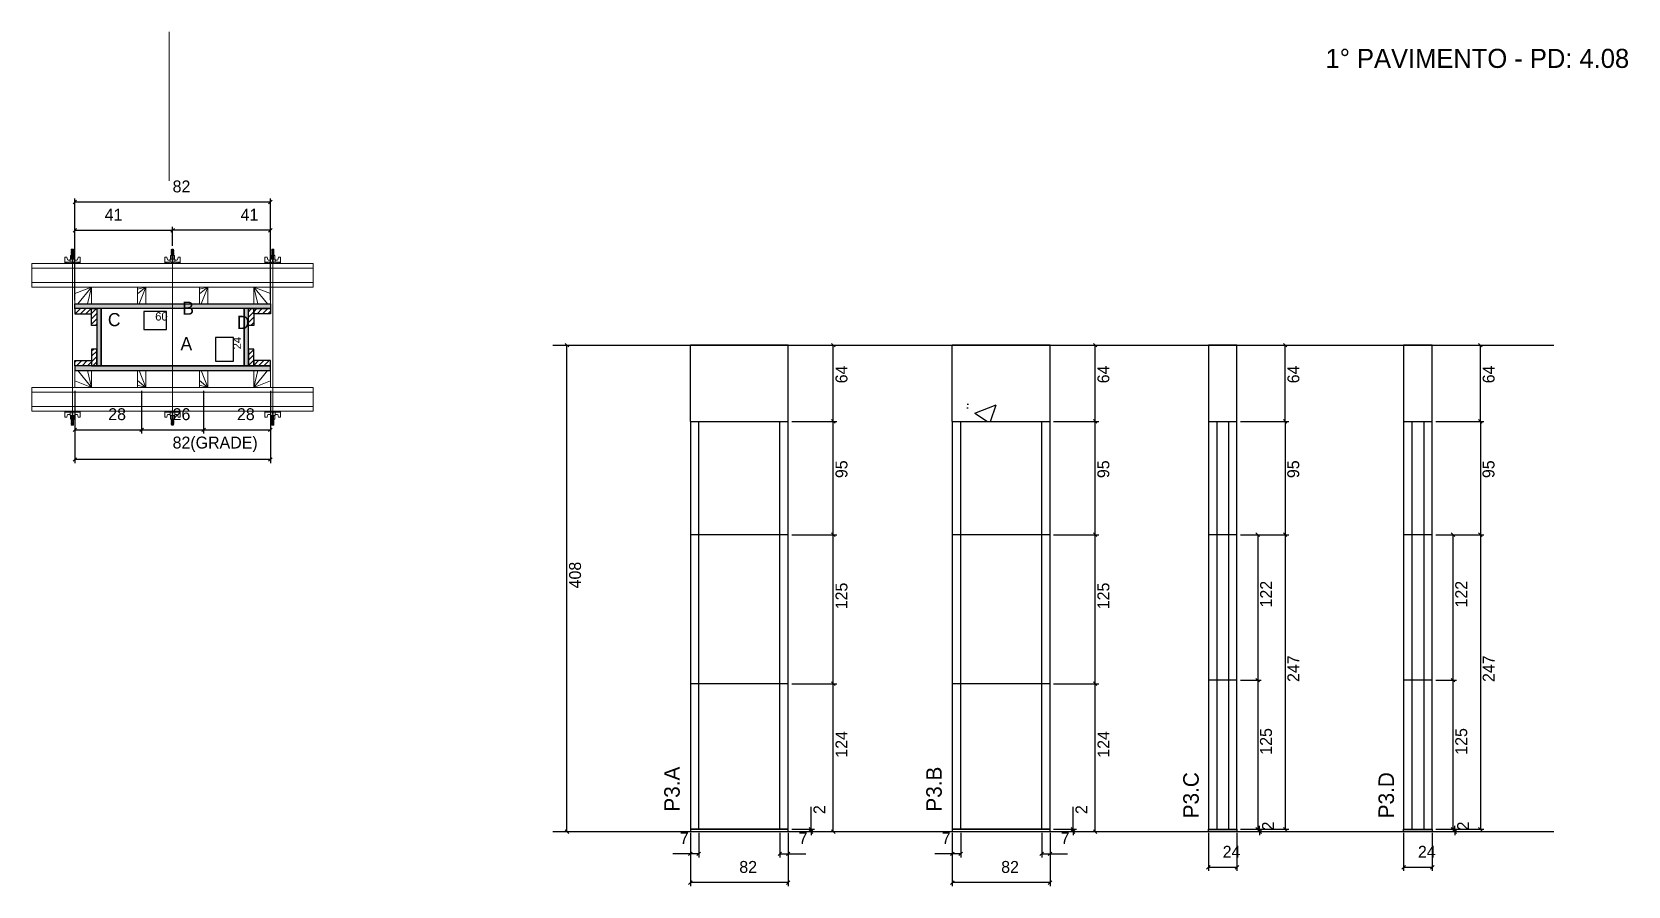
# Model space of a CAD drawing. Header units: metres. Extents: x 7891 to 9230, y 14357 to 15074.
import ezdxf

# ---------------------------------------------------------------- set-up
doc = ezdxf.new("R2010")
doc.units = ezdxf.units.M
for name, color, linetype in [('CHAPA', 7, 'Continuous'), ('COTA', 7, 'Continuous'), ('Hachura', 7, 'Continuous'), ('Madeira', 7, 'Continuous'), ('NOMENCLATURA', 7, 'Continuous'), ('Nível', 7, 'Continuous'), ('Painéis', 7, 'Continuous'), ('Perfil Metálico', 7, 'Continuous'), ('SARR_2.2x7', 7, 'Continuous'), ('SARRAFO', 7, 'Continuous'), ('Texto Seção', 7, 'Continuous'), ('TEXTO_GERAL', 7, 'Continuous')]:
    doc.layers.add(name, color=color, linetype=linetype)

msp = doc.modelspace()

# ---------------------------------------------------------------- hatches: boundary and pattern name
at = {"layer": 'COTA'}
h = msp.add_hatch(dxfattribs=at)
h.set_pattern_fill('AR-CONC')
h.paths.add_polyline_path([(8443.1, 14811), (8443.1, 14747), (8525.1, 14747), (8525.1, 14811), (8443.1, 14811)])
h = msp.add_hatch(dxfattribs=at)
h.set_pattern_fill('AR-CONC')
h.paths.add_polyline_path([(8662.8, 14811), (8662.8, 14747), (8744.8, 14747), (8744.8, 14811), (8662.8, 14811)])
h = msp.add_hatch(dxfattribs=at)
h.set_pattern_fill('AR-CONC')
h.paths.add_polyline_path([(8877.6, 14747), (8901.6, 14747), (8901.6, 14811), (8877.6, 14811), (8877.6, 14747)])
h = msp.add_hatch(dxfattribs=at)
h.set_pattern_fill('AR-CONC')
h.paths.add_polyline_path([(9041.4, 14747), (9065.4, 14747), (9065.4, 14811), (9041.4, 14811), (9041.4, 14747)])
at = {"layer": 'Hachura'}
h = msp.add_hatch(color=7, dxfattribs=at)
h.dxf.hatch_style = 1
h.paths.add_polyline_path([(7926.7, 14841.6), (7926.7, 14845.6), (8090.7, 14845.6), (8090.7, 14841.6), (7926.7, 14841.6)])
h = msp.add_hatch(color=7, dxfattribs=at)
h.dxf.hatch_style = 1
h.paths.add_polyline_path([(7926.7, 14841.6), (7926.7, 14845.6), (8090.7, 14845.6), (8090.7, 14841.6), (7926.7, 14841.6)])
h = msp.add_hatch(dxfattribs=at)
h.set_pattern_fill('ANSI31')
h.paths.add_polyline_path([(7940.7, 14841.6), (7940.7, 14837.2), (7926.7, 14837.2), (7926.7, 14841.6), (7940.7, 14841.6)])
h = msp.add_hatch(dxfattribs=at)
h.set_pattern_fill('ANSI31')
h.paths.add_polyline_path([(7945.1, 14841.6), (7940.7, 14841.6), (7940.7, 14827.6), (7945.1, 14827.6), (7945.1, 14841.6)])
h = msp.add_hatch(color=7, dxfattribs=at)
h.dxf.hatch_style = 1
h.paths.add_polyline_path([(7948.7, 14841.6), (7945.1, 14841.6), (7945.1, 14793.6), (7948.7, 14793.6), (7948.7, 14841.6)])
h = msp.add_hatch(color=7, dxfattribs=at)
h.dxf.hatch_style = 1
h.paths.add_polyline_path([(7948.7, 14841.6), (7945.1, 14841.6), (7945.1, 14793.6), (7948.7, 14793.6), (7948.7, 14841.6)])
h = msp.add_hatch(color=7, dxfattribs=at)
h.dxf.hatch_style = 1
h.paths.add_polyline_path([(8072.3, 14841.6), (8068.7, 14841.6), (8068.7, 14793.6), (8072.3, 14793.6), (8072.3, 14841.6)])
h = msp.add_hatch(color=7, dxfattribs=at)
h.dxf.hatch_style = 1
h.paths.add_polyline_path([(8072.3, 14841.6), (8068.7, 14841.6), (8068.7, 14793.6), (8072.3, 14793.6), (8072.3, 14841.6)])
h = msp.add_hatch(dxfattribs=at)
h.set_pattern_fill('ANSI31')
h.paths.add_polyline_path([(8076.7, 14841.6), (8072.3, 14841.6), (8072.3, 14827.6), (8076.7, 14827.6), (8076.7, 14841.6)])
h = msp.add_hatch(dxfattribs=at)
h.set_pattern_fill('ANSI31')
h.paths.add_polyline_path([(8076.7, 14841.6), (8076.7, 14837.2), (8090.7, 14837.2), (8090.7, 14841.6), (8076.7, 14841.6)])
h = msp.add_hatch(dxfattribs=at)
h.set_pattern_fill('ANSI31')
h.paths.add_polyline_path([(7940.7, 14793.6), (7940.7, 14798), (7926.7, 14798), (7926.7, 14793.6), (7940.7, 14793.6)])
h = msp.add_hatch(dxfattribs=at)
h.set_pattern_fill('ANSI31')
h.paths.add_polyline_path([(7945.1, 14793.6), (7940.7, 14793.6), (7940.7, 14807.6), (7945.1, 14807.6), (7945.1, 14793.6)])
h = msp.add_hatch(dxfattribs=at)
h.set_pattern_fill('ANSI31')
h.paths.add_polyline_path([(8076.7, 14793.6), (8072.3, 14793.6), (8072.3, 14807.6), (8076.7, 14807.6), (8076.7, 14793.6)])
h = msp.add_hatch(dxfattribs=at)
h.set_pattern_fill('ANSI31')
h.paths.add_polyline_path([(8076.7, 14793.6), (8076.7, 14798), (8090.7, 14798), (8090.7, 14793.6), (8076.7, 14793.6)])
h = msp.add_hatch(color=7, dxfattribs=at)
h.dxf.hatch_style = 1
h.paths.add_polyline_path([(7926.7, 14793.6), (7926.7, 14789.6), (8090.7, 14789.6), (8090.7, 14793.6), (7926.7, 14793.6)])
h = msp.add_hatch(color=7, dxfattribs=at)
h.dxf.hatch_style = 1
h.paths.add_polyline_path([(7926.7, 14793.6), (7926.7, 14789.6), (8090.7, 14789.6), (8090.7, 14793.6), (7926.7, 14793.6)])

# ---------------------------------------------------------------- linework, layer by layer
at = {"layer": 'CHAPA', "color": 1, "lineweight": 25}
for points in [[(7926.7, 14841.6), (7926.7, 14845.6), (8090.7, 14845.6), (8090.7, 14841.6)], [(7926.7, 14841.6), (7926.7, 14845.6), (8090.7, 14845.6), (8090.7, 14841.6)], [(7948.7, 14841.6), (7945.1, 14841.6), (7945.1, 14793.6), (7948.7, 14793.6)], [(7948.7, 14841.6), (7945.1, 14841.6), (7945.1, 14793.6), (7948.7, 14793.6)], [(8072.3, 14841.6), (8068.7, 14841.6), (8068.7, 14793.6), (8072.3, 14793.6)], [(8072.3, 14841.6), (8068.7, 14841.6), (8068.7, 14793.6), (8072.3, 14793.6)], [(7926.7, 14793.6), (7926.7, 14789.6), (8090.7, 14789.6), (8090.7, 14793.6)], [(7926.7, 14793.6), (7926.7, 14789.6), (8090.7, 14789.6), (8090.7, 14793.6)]]:
    msp.add_lwpolyline(points, close=True, dxfattribs=at)
at = {"layer": 'COTA', "color": 0, "lineweight": 25}
for p, q in [((7928.2, 14932.5), (7925.2, 14929.5)), ((8089.2, 14929.5), (8092.2, 14932.5)), ((7928.2, 14908.8), (7925.2, 14905.8)), ((8010.2, 14908.8), (8007.2, 14905.8)), ((8007.2, 14905.8), (8010.2, 14908.8)), ((8089.2, 14905.8), (8092.2, 14908.8)), ((8341, 14809.5), (8338, 14812.5)), ((8564.4, 14809.5), (8561.4, 14812.5)), ((8784.1, 14809.5), (8781.1, 14812.5)), ((8943.5, 14809.5), (8940.5, 14812.5)), ((9107.3, 14809.5), (9104.3, 14812.5)), ((8564.4, 14745.5), (8561.4, 14748.5)), ((8561.4, 14748.5), (8564.4, 14745.5)), ((8784.1, 14745.5), (8781.1, 14748.5)), ((8781.1, 14748.5), (8784.1, 14745.5)), ((8940.5, 14748.5), (8943.5, 14745.5)), ((8943.5, 14745.5), (8940.5, 14748.5)), ((9104.3, 14748.5), (9107.3, 14745.5)), ((9107.3, 14745.5), (9104.3, 14748.5)), ((7928.2, 14741.5), (7925.2, 14738.5)), ((7981.2, 14738.5), (7984.2, 14741.5)), ((7984.2, 14741.5), (7981.2, 14738.5)), ((8033.2, 14738.5), (8036.2, 14741.5)), ((8036.2, 14741.5), (8033.2, 14738.5)), ((8089.2, 14738.5), (8092.2, 14741.5)), ((7928.2, 14716.6), (7925.2, 14713.6)), ((8089.2, 14713.6), (8092.2, 14716.6)), ((8564.4, 14650.5), (8561.4, 14653.5)), ((8561.4, 14653.5), (8564.4, 14650.5)), ((8784.1, 14650.5), (8781.1, 14653.5)), ((8781.1, 14653.5), (8784.1, 14650.5)), ((8920.5, 14650.5), (8917.5, 14653.5)), ((8940.5, 14653.5), (8943.5, 14650.5)), ((8943.5, 14650.5), (8940.5, 14653.5)), ((9084.3, 14650.5), (9081.3, 14653.5)), ((9104.3, 14653.5), (9107.3, 14650.5)), ((9107.3, 14650.5), (9104.3, 14653.5)), ((8561.4, 14528.5), (8564.4, 14525.5)), ((8564.4, 14525.5), (8561.4, 14528.5)), ((8781.1, 14528.5), (8784.1, 14525.5)), ((8784.1, 14525.5), (8781.1, 14528.5)), ((8917.5, 14531.5), (8920.5, 14528.5)), ((8920.5, 14528.5), (8917.5, 14531.5)), ((9081.3, 14531.5), (9084.3, 14528.5)), ((9084.3, 14528.5), (9081.3, 14531.5)), ((8338, 14404.5), (8341, 14401.5)), ((8542.8, 14406.5), (8545.8, 14403.5)), ((8545.8, 14401.5), (8542.8, 14404.5)), ((8561.4, 14404.5), (8564.4, 14401.5)), ((8762.6, 14406.5), (8765.6, 14403.5)), ((8765.6, 14401.5), (8762.6, 14404.5)), ((8781.1, 14404.5), (8784.1, 14401.5)), ((8917.5, 14406.5), (8920.5, 14403.5)), ((8919.1, 14406.5), (8922.1, 14403.5)), ((8922.1, 14401.5), (8919.1, 14404.5)), ((8940.5, 14406.5), (8943.5, 14403.5)), ((9081.3, 14406.5), (9084.3, 14403.5)), ((9082.8, 14406.5), (9085.8, 14403.5)), ((9085.8, 14401.5), (9082.8, 14404.5)), ((9104.3, 14406.5), (9107.3, 14403.5)), ((8444.6, 14385.9), (8441.6, 14382.9)), ((8448.6, 14382.9), (8451.6, 14385.9)), ((8519.6, 14385.9), (8516.6, 14382.9)), ((8523.6, 14382.9), (8526.6, 14385.9)), ((8664.3, 14385.9), (8661.3, 14382.9)), ((8668.3, 14382.9), (8671.3, 14385.9)), ((8739.3, 14385.9), (8736.3, 14382.9)), ((8743.3, 14382.9), (8746.3, 14385.9)), ((8879.1, 14374.6), (8876.1, 14371.6)), ((8900.1, 14371.6), (8903.1, 14374.6)), ((9042.9, 14374.6), (9039.9, 14371.6)), ((9063.9, 14371.6), (9066.9, 14374.6)), ((8444.6, 14361.8), (8441.6, 14358.8)), ((8523.6, 14358.8), (8526.6, 14361.8)), ((8664.3, 14361.8), (8661.3, 14358.8)), ((8743.3, 14358.8), (8746.3, 14361.8))]:
    msp.add_line(p, q, dxfattribs=at)
at = {"layer": 'COTA', "color": 241, "lineweight": 25}
for p, q in [((7926.7, 14848.6), (7926.7, 14934)), ((8090.7, 14931), (7926.7, 14931)), ((8090.7, 14848.6), (8090.7, 14934)), ((7926.7, 14882.6), (7926.7, 14910.3)), ((7926.7, 14907.3), (8008.7, 14907.3)), ((8008.7, 14894.4), (8008.7, 14910.3)), ((8008.7, 14894.4), (8008.7, 14910.3)), ((8090.7, 14907.3), (8008.7, 14907.3)), ((8090.7, 14882.6), (8090.7, 14910.3)), ((8525.1, 14811), (8443.1, 14811)), ((8443.1, 14747), (8443.1, 14811)), ((8525.1, 14747), (8525.1, 14811)), ((8744.8, 14811), (8662.8, 14811)), ((8662.8, 14747), (8662.8, 14811)), ((8744.8, 14747), (8744.8, 14811)), ((7926.7, 14772.6), (7926.7, 14712.1)), ((7926.7, 14772.6), (7926.7, 14737)), ((7982.7, 14772.6), (7982.7, 14737)), ((7982.7, 14772.6), (7982.7, 14737)), ((8034.7, 14772.6), (8034.7, 14737)), ((8034.7, 14772.6), (8034.7, 14737)), ((8090.7, 14772.6), (8090.7, 14712.1)), ((8090.7, 14772.6), (8090.7, 14737)), ((7926.7, 14740), (7982.7, 14740)), ((7982.7, 14740), (8034.7, 14740)), ((8034.7, 14740), (8090.7, 14740)), ((8090.7, 14715.1), (7926.7, 14715.1))]:
    msp.add_line(p, q, dxfattribs=at)
at = {"layer": 'COTA', "color": 180, "lineweight": 25}
for p, q in [((8003.6, 14839.1), (7984.6, 14839.1)), ((7984.6, 14839.1), (7984.6, 14824.1)), ((8003.6, 14824.1), (8003.6, 14839.1)), ((7984.6, 14824.1), (8003.6, 14824.1)), ((8059.7, 14817.3), (8044.7, 14817.3)), ((8044.7, 14817.3), (8044.7, 14797.6)), ((8059.7, 14797.6), (8059.7, 14817.3)), ((8044.7, 14797.6), (8059.7, 14797.6))]:
    msp.add_line(p, q, dxfattribs=at)
at = {"layer": 'COTA', "color": 4, "lineweight": 25}
for p, q in [((8330.6, 14811), (8342.5, 14811)), ((8339.5, 14403), (8339.5, 14811)), ((8528.1, 14811), (8565.9, 14811)), ((8562.9, 14747), (8562.9, 14811)), ((8747.8, 14811), (8785.6, 14811)), ((8782.6, 14747), (8782.6, 14811)), ((8904.6, 14811), (8945, 14811)), ((8942, 14747), (8942, 14811)), ((9068.4, 14811), (9108.8, 14811)), ((9105.8, 14747), (9105.8, 14811)), ((8528.1, 14747), (8565.9, 14747)), ((8528.1, 14747), (8565.9, 14747)), ((8562.9, 14652), (8562.9, 14747)), ((8747.8, 14747), (8785.6, 14747)), ((8747.8, 14747), (8785.6, 14747)), ((8782.6, 14652), (8782.6, 14747)), ((8904.6, 14747), (8945, 14747)), ((8904.6, 14747), (8945, 14747)), ((8942, 14747), (8942, 14652)), ((9068.4, 14747), (9108.8, 14747)), ((9068.4, 14747), (9108.8, 14747)), ((9105.8, 14747), (9105.8, 14652)), ((8528.1, 14652), (8565.9, 14652)), ((8528.1, 14652), (8565.9, 14652)), ((8562.9, 14527), (8562.9, 14652)), ((8747.8, 14652), (8785.6, 14652)), ((8747.8, 14652), (8785.6, 14652)), ((8782.6, 14527), (8782.6, 14652)), ((8904.6, 14652), (8945, 14652)), ((8904.6, 14652), (8945, 14652)), ((8904.6, 14652), (8922, 14652)), ((8919, 14652), (8919, 14530)), ((8942, 14652), (8942, 14405)), ((9068.4, 14652), (9108.8, 14652)), ((9068.4, 14652), (9108.8, 14652)), ((9068.4, 14652), (9085.8, 14652)), ((9082.8, 14652), (9082.8, 14530)), ((9105.8, 14652), (9105.8, 14405)), ((8904.6, 14530), (8922, 14530)), ((8904.6, 14530), (8922, 14530)), ((8919, 14530), (8919, 14405)), ((9068.4, 14530), (9085.8, 14530)), ((9068.4, 14530), (9085.8, 14530)), ((9082.8, 14530), (9082.8, 14405)), ((8528.1, 14527), (8565.9, 14527)), ((8528.1, 14527), (8565.9, 14527)), ((8562.9, 14403), (8562.9, 14527)), ((8747.8, 14527), (8785.6, 14527)), ((8747.8, 14527), (8785.6, 14527)), ((8782.6, 14403), (8782.6, 14527)), ((8544.3, 14405), (8544.3, 14423.8)), ((8764.1, 14405), (8764.1, 14423.8)), ((8920.6, 14405), (8920.6, 14408)), ((9084.3, 14405), (9084.3, 14408)), ((8330.6, 14403), (8342.5, 14403)), ((8443.1, 14402), (8443.1, 14357.3)), ((8443.1, 14400), (8443.1, 14381.4)), ((8450.1, 14402), (8450.1, 14381.4)), ((8518.1, 14402), (8518.1, 14381.4)), ((8525.1, 14402), (8525.1, 14357.3)), ((8525.1, 14400), (8525.1, 14381.4)), ((8528.1, 14405), (8547.3, 14405)), ((8528.1, 14403), (8547.3, 14403)), ((8528.1, 14403), (8565.9, 14403)), ((8544.3, 14403), (8544.3, 14405)), ((8544.3, 14403), (8544.3, 14400)), ((8662.8, 14402), (8662.8, 14357.3)), ((8662.8, 14400), (8662.8, 14381.4)), ((8669.8, 14402), (8669.8, 14381.4)), ((8737.8, 14402), (8737.8, 14381.4)), ((8744.8, 14402), (8744.8, 14357.3)), ((8744.8, 14400), (8744.8, 14381.4)), ((8747.8, 14405), (8767.1, 14405)), ((8747.8, 14403), (8767.1, 14403)), ((8747.8, 14403), (8785.6, 14403)), ((8764.1, 14403), (8764.1, 14405)), ((8764.1, 14403), (8764.1, 14400)), ((8877.6, 14402), (8877.6, 14370.1)), ((8901.6, 14402), (8901.6, 14370.1)), ((8904.6, 14405), (8923.6, 14405)), ((8904.6, 14405), (8945, 14405)), ((8904.6, 14405), (8922, 14405)), ((8904.6, 14403), (8923.6, 14403)), ((8920.6, 14403), (8920.6, 14405)), ((8920.6, 14403), (8920.6, 14400)), ((9041.4, 14402), (9041.4, 14370.1)), ((9065.4, 14402), (9065.4, 14370.1)), ((9068.4, 14405), (9087.3, 14405)), ((9068.4, 14405), (9108.8, 14405)), ((9068.4, 14405), (9085.8, 14405)), ((9068.4, 14403), (9087.3, 14403)), ((9084.3, 14403), (9084.3, 14405)), ((9084.3, 14403), (9084.3, 14400)), ((8443.1, 14384.4), (8428.3, 14384.4)), ((8450.1, 14384.4), (8443.1, 14384.4)), ((8518.1, 14384.4), (8525.1, 14384.4)), ((8525.1, 14384.4), (8539.8, 14384.4)), ((8662.8, 14384.4), (8648.1, 14384.4)), ((8669.8, 14384.4), (8662.8, 14384.4)), ((8737.8, 14384.4), (8744.8, 14384.4)), ((8744.8, 14384.4), (8759.5, 14384.4)), ((8877.6, 14373.1), (8901.6, 14373.1)), ((9041.4, 14373.1), (9065.4, 14373.1)), ((8525.1, 14360.3), (8443.1, 14360.3)), ((8744.8, 14360.3), (8662.8, 14360.3))]:
    msp.add_line(p, q, dxfattribs=at)
at = {"layer": 'COTA', "color": 241, "lineweight": 25}
for points in [[(8901.6, 14747), (8901.6, 14811), (8877.6, 14811), (8877.6, 14747)], [(9065.4, 14747), (9065.4, 14811), (9041.4, 14811), (9041.4, 14747)]]:
    msp.add_lwpolyline(points, dxfattribs=at)
at = {"layer": 'Hachura', "color": 0, "lineweight": 9}
for p, q in [((7925.7, 14889.4), (7923.5, 14890.4)), ((7923.6, 14891.1), (7924, 14891.4)), ((7923.6, 14890.8), (7923.6, 14891.1)), ((7925.6, 14891.1), (7923.6, 14891.1)), ((7923.6, 14890.8), (7925.6, 14889.8)), ((7923.6, 14890.8), (7925.6, 14889.8)), ((7923.6, 14890.7), (7925.7, 14889.6)), ((7923.6, 14889.6), (7923.6, 14890.3)), ((7925.6, 14889.3), (7923.6, 14890.3)), ((7924, 14891.4), (7925.2, 14891.4)), ((7925.6, 14890.5), (7924.3, 14891.1)), ((7925.7, 14890.5), (7924.5, 14891.1)), ((7925.1, 14891.1), (7925.7, 14890.8)), ((7925.6, 14891.1), (7925.2, 14891.4)), ((7925.3, 14891.1), (7925.6, 14891)), ((7925.6, 14890.5), (7925.6, 14889.8)), ((8009.7, 14889.4), (8007.5, 14890.4)), ((8007.6, 14891.1), (8008, 14891.4)), ((8007.6, 14890.8), (8007.6, 14891.1)), ((8009.6, 14891.1), (8007.6, 14891.1)), ((8007.6, 14890.8), (8009.6, 14889.8)), ((8007.6, 14890.8), (8009.6, 14889.8)), ((8007.6, 14890.7), (8009.7, 14889.6)), ((8007.6, 14889.6), (8007.6, 14890.3)), ((8009.6, 14889.3), (8007.6, 14890.3)), ((8008, 14891.4), (8009.2, 14891.4)), ((8009.6, 14890.5), (8008.3, 14891.1)), ((8009.7, 14890.5), (8008.5, 14891.1)), ((8009.1, 14891.1), (8009.7, 14890.8)), ((8009.6, 14891.1), (8009.2, 14891.4)), ((8009.3, 14891.1), (8009.6, 14891)), ((8009.6, 14890.5), (8009.6, 14889.8)), ((8092.3, 14891.1), (8091.6, 14890.8)), ((8093.8, 14890.7), (8091.6, 14889.6)), ((8091.7, 14890.5), (8092.8, 14891.1)), ((8091.7, 14889.4), (8093.8, 14890.4)), ((8091.8, 14891.1), (8092.1, 14891.4)), ((8092, 14891.1), (8091.8, 14891)), ((8091.8, 14890.5), (8093.1, 14891.1)), ((8091.8, 14891.1), (8093.7, 14891.1)), ((8093.7, 14890.8), (8091.8, 14889.8)), ((8093.7, 14890.8), (8091.8, 14889.8)), ((8091.8, 14890.5), (8091.8, 14889.8)), ((8091.8, 14889.3), (8093.7, 14890.3)), ((8093.4, 14891.4), (8092.1, 14891.4)), ((8093.7, 14891.1), (8093.4, 14891.4)), ((8093.7, 14890.8), (8093.7, 14891.1)), ((8093.7, 14889.6), (8093.7, 14890.3)), ((7918.2, 14879.6), (7918.2, 14884.8)), ((7918.2, 14884.8), (7919.9, 14884.8)), ((7918.2, 14880.5), (7931.1, 14880.5)), ((7918.2, 14880.5), (7923.4, 14880.5)), ((7931.1, 14879.6), (7918.2, 14879.6)), ((7918.4, 14880.5), (7918.4, 14879.6)), ((7918.6, 14880.5), (7918.6, 14879.6)), ((7918.9, 14880.5), (7918.9, 14879.6)), ((7919.4, 14880.5), (7919.4, 14879.6)), ((7919.9, 14884.8), (7920.5, 14882.6)), ((7920.2, 14880.5), (7920.2, 14879.6)), ((7920.8, 14882.3), (7922.7, 14882.3)), ((7921.6, 14880.5), (7921.6, 14879.6)), ((7930.2, 14879.6), (7922.4, 14879.6)), ((7922.7, 14883.1), (7926.6, 14883.1)), ((7922.7, 14880.5), (7922.7, 14883.1)), ((7924.7, 14880.5), (7922.7, 14880.5)), ((7926.3, 14886.3), (7923, 14886.3)), ((7926.3, 14886.3), (7923, 14886.3)), ((7923, 14886.3), (7923, 14883.1)), ((7923.4, 14880.5), (7924, 14880.5)), ((7925.7, 14888.2), (7923.5, 14889.3)), ((7925.7, 14887.1), (7923.5, 14888.1)), ((7924.8, 14886.3), (7923.5, 14887)), ((7923.6, 14889.6), (7925.6, 14888.7)), ((7923.6, 14889.5), (7925.7, 14888.4)), ((7923.6, 14888.5), (7923.6, 14889.1)), ((7925.6, 14888.1), (7923.6, 14889.1)), ((7923.6, 14888.9), (7923.6, 14889.1)), ((7923.6, 14888.5), (7925.6, 14887.5)), ((7923.6, 14888.4), (7925.7, 14887.3)), ((7923.6, 14887.3), (7923.6, 14887.9)), ((7925.6, 14887), (7923.6, 14887.9)), ((7923.6, 14887.3), (7925.6, 14886.3)), ((7924.5, 14886.3), (7923.6, 14886.8)), ((7923.6, 14886.3), (7923.6, 14886.8)), ((7923.7, 14880.2), (7923.7, 14880.4)), ((7923.7, 14879.8), (7923.7, 14880.2)), ((7924, 14886.3), (7924, 14883.1)), ((7924.4, 14880.5), (7924.4, 14882.5)), ((7924.7, 14880.5), (7924.7, 14879.6)), ((7924.9, 14882.5), (7924.9, 14880.5)), ((7925.6, 14888.7), (7925.6, 14889.3)), ((7925.6, 14887.9), (7925.6, 14888.1)), ((7925.6, 14887.9), (7925.6, 14887.5)), ((7925.6, 14887), (7925.6, 14886.3)), ((7925.6, 14886.3), (7925.6, 14883.1)), ((7925.6, 14880.4), (7925.6, 14880)), ((7926.3, 14883.1), (7926.3, 14886.3)), ((7926.6, 14883.1), (7926.3, 14883.1)), ((7926.6, 14883.1), (7926.3, 14883.1)), ((7926.6, 14883.1), (7926.6, 14880.5)), ((7928.5, 14882.3), (7926.6, 14882.3)), ((7927.7, 14880.5), (7927.7, 14879.6)), ((7929.4, 14884.8), (7928.9, 14882.6)), ((7929.1, 14880.5), (7929.1, 14879.6)), ((7931.1, 14884.8), (7929.4, 14884.8)), ((7930, 14880.5), (7930, 14879.6)), ((7930.4, 14880.5), (7930.4, 14879.6)), ((7930.8, 14880.5), (7930.8, 14879.6)), ((7931, 14880.5), (7931, 14879.6)), ((7931.1, 14880.5), (7931.1, 14884.8)), ((7931.1, 14880.5), (7931.1, 14879.6)), ((8002.2, 14879.6), (8002.2, 14884.8)), ((8002.2, 14884.8), (8003.9, 14884.8)), ((8002.2, 14880.5), (8015.1, 14880.5)), ((8002.2, 14880.5), (8007.4, 14880.5)), ((8015.1, 14879.6), (8002.2, 14879.6)), ((8002.4, 14880.5), (8002.4, 14879.6)), ((8002.6, 14880.5), (8002.6, 14879.6)), ((8002.9, 14880.5), (8002.9, 14879.6)), ((8003.4, 14880.5), (8003.4, 14879.6)), ((8003.9, 14884.8), (8004.5, 14882.6)), ((8004.2, 14880.5), (8004.2, 14879.6)), ((8004.8, 14882.3), (8006.7, 14882.3)), ((8005.6, 14880.5), (8005.6, 14879.6)), ((8014.2, 14879.6), (8006.4, 14879.6)), ((8006.7, 14883.1), (8010.6, 14883.1)), ((8006.7, 14880.5), (8006.7, 14883.1)), ((8008.7, 14880.5), (8006.7, 14880.5)), ((8010.3, 14886.3), (8007, 14886.3)), ((8010.3, 14886.3), (8007, 14886.3)), ((8007, 14886.3), (8007, 14883.1)), ((8007.4, 14880.5), (8008, 14880.5)), ((8009.7, 14888.2), (8007.5, 14889.3)), ((8009.7, 14887.1), (8007.5, 14888.1)), ((8008.8, 14886.3), (8007.5, 14887)), ((8007.6, 14889.6), (8009.6, 14888.7)), ((8007.6, 14889.5), (8009.7, 14888.4)), ((8007.6, 14888.5), (8007.6, 14889.1)), ((8009.6, 14888.1), (8007.6, 14889.1)), ((8007.6, 14888.9), (8007.6, 14889.1)), ((8007.6, 14888.5), (8009.6, 14887.5)), ((8007.6, 14888.4), (8009.7, 14887.3)), ((8007.6, 14887.3), (8007.6, 14887.9)), ((8009.6, 14887), (8007.6, 14887.9)), ((8007.6, 14887.3), (8009.6, 14886.3)), ((8008.5, 14886.3), (8007.6, 14886.8)), ((8007.6, 14886.3), (8007.6, 14886.8)), ((8007.7, 14880.2), (8007.7, 14880.4)), ((8007.7, 14879.8), (8007.7, 14880.2)), ((8008, 14886.3), (8008, 14883.1)), ((8008.4, 14880.5), (8008.4, 14882.5)), ((8008.7, 14880.5), (8008.7, 14879.6)), ((8008.9, 14882.5), (8008.9, 14880.5)), ((8009.6, 14888.7), (8009.6, 14889.3)), ((8009.6, 14887.9), (8009.6, 14888.1)), ((8009.6, 14887.9), (8009.6, 14887.5)), ((8009.6, 14887), (8009.6, 14886.3)), ((8009.6, 14886.3), (8009.6, 14883.1)), ((8009.6, 14880.4), (8009.6, 14880)), ((8010.3, 14883.1), (8010.3, 14886.3)), ((8010.6, 14883.1), (8010.3, 14883.1)), ((8010.6, 14883.1), (8010.3, 14883.1)), ((8010.6, 14883.1), (8010.6, 14880.5)), ((8012.5, 14882.3), (8010.6, 14882.3)), ((8011.7, 14880.5), (8011.7, 14879.6)), ((8013.4, 14884.8), (8012.9, 14882.6)), ((8013.1, 14880.5), (8013.1, 14879.6)), ((8015.1, 14884.8), (8013.4, 14884.8)), ((8014, 14880.5), (8014, 14879.6)), ((8014.4, 14880.5), (8014.4, 14879.6)), ((8014.8, 14880.5), (8014.8, 14879.6)), ((8015, 14880.5), (8015, 14879.6)), ((8015.1, 14880.5), (8015.1, 14884.8)), ((8015.1, 14880.5), (8015.1, 14879.6)), ((8086.2, 14880.5), (8086.2, 14884.8)), ((8086.2, 14884.8), (8087.9, 14884.8)), ((8099.1, 14880.5), (8086.2, 14880.5)), ((8086.2, 14880.5), (8086.2, 14879.6)), ((8086.2, 14879.6), (8099.1, 14879.6)), ((8086.4, 14880.5), (8086.4, 14879.6)), ((8086.6, 14880.5), (8086.6, 14879.6)), ((8086.9, 14880.5), (8086.9, 14879.6)), ((8087.2, 14879.6), (8095, 14879.6)), ((8087.4, 14880.5), (8087.4, 14879.6)), ((8087.9, 14884.8), (8088.5, 14882.6)), ((8088.2, 14880.5), (8088.2, 14879.6)), ((8088.8, 14882.3), (8090.7, 14882.3)), ((8089.6, 14880.5), (8089.6, 14879.6)), ((8094.6, 14883.1), (8090.7, 14883.1)), ((8090.7, 14883.1), (8090.7, 14880.5)), ((8090.7, 14883.1), (8091, 14883.1)), ((8090.7, 14883.1), (8091, 14883.1)), ((8091, 14886.3), (8094.4, 14886.3)), ((8091, 14886.3), (8094.4, 14886.3)), ((8091, 14883.1), (8091, 14886.3)), ((8093.8, 14889.5), (8091.6, 14888.4)), ((8093.8, 14888.4), (8091.6, 14887.3)), ((8091.7, 14888.2), (8093.8, 14889.3)), ((8091.7, 14887.1), (8093.8, 14888.1)), ((8091.7, 14880.4), (8091.7, 14880)), ((8093.7, 14889.6), (8091.8, 14888.7)), ((8091.8, 14888.7), (8091.8, 14889.3)), ((8091.8, 14888.1), (8093.7, 14889.1)), ((8093.7, 14888.5), (8091.8, 14887.5)), ((8091.8, 14887.9), (8091.8, 14888.1)), ((8091.8, 14887.9), (8091.8, 14887.5)), ((8091.8, 14887), (8093.7, 14887.9)), ((8093.7, 14887.3), (8091.8, 14886.3)), ((8091.8, 14887), (8091.8, 14886.3)), ((8091.8, 14886.3), (8091.8, 14883.1)), ((8092.5, 14886.3), (8093.8, 14887)), ((8092.5, 14882.5), (8092.5, 14880.5)), ((8092.7, 14880.5), (8094.6, 14880.5)), ((8092.7, 14880.5), (8092.7, 14879.6)), ((8092.8, 14886.3), (8093.7, 14886.8)), ((8093, 14880.5), (8093, 14882.5)), ((8093.3, 14886.3), (8093.3, 14883.1)), ((8094, 14880.5), (8093.3, 14880.5)), ((8093.6, 14880.2), (8093.6, 14880.4)), ((8093.6, 14879.8), (8093.6, 14880.2)), ((8093.7, 14888.5), (8093.7, 14889.1)), ((8093.7, 14888.9), (8093.7, 14889.1)), ((8093.7, 14887.3), (8093.7, 14887.9)), ((8093.7, 14886.3), (8093.7, 14886.8)), ((8099.1, 14880.5), (8094, 14880.5)), ((8094.4, 14886.3), (8094.4, 14883.1)), ((8094.6, 14880.5), (8094.6, 14883.1)), ((8096.6, 14882.3), (8094.6, 14882.3)), ((8095.7, 14880.5), (8095.7, 14879.6)), ((8097.4, 14884.8), (8096.9, 14882.6)), ((8097.1, 14880.5), (8097.1, 14879.6)), ((8099.1, 14884.8), (8097.4, 14884.8)), ((8098, 14880.5), (8098, 14879.6)), ((8098.4, 14880.5), (8098.4, 14879.6)), ((8098.8, 14880.5), (8098.8, 14879.6)), ((8099, 14880.5), (8099, 14879.6)), ((8099.1, 14879.6), (8099.1, 14884.8)), ((7931.1, 14755.6), (7918.2, 14755.6)), ((7918.2, 14755.6), (7918.2, 14750.5)), ((7918.2, 14754.7), (7931.1, 14754.7)), ((7918.2, 14754.7), (7923.4, 14754.7)), ((7918.2, 14750.5), (7919.9, 14750.5)), ((7918.4, 14754.7), (7918.4, 14755.6)), ((7918.6, 14754.7), (7918.6, 14755.6)), ((7918.9, 14754.7), (7918.9, 14755.6)), ((7919.4, 14754.7), (7919.4, 14755.6)), ((7919.9, 14750.5), (7920.5, 14752.7)), ((7920.2, 14754.7), (7920.2, 14755.6)), ((7920.8, 14752.9), (7922.7, 14752.9)), ((7921.6, 14754.7), (7921.6, 14755.6)), ((7930.2, 14755.6), (7922.4, 14755.6)), ((7924.7, 14754.7), (7922.7, 14754.7)), ((7922.7, 14754.7), (7922.7, 14752.1)), ((7922.7, 14752.1), (7926.6, 14752.1)), ((7923, 14748.9), (7923, 14752.1)), ((7926.3, 14749), (7923, 14749)), ((7926.3, 14748.9), (7923, 14748.9)), ((7923.4, 14754.7), (7924, 14754.7)), ((7924.8, 14748.9), (7923.5, 14748.3)), ((7925.7, 14748.2), (7923.5, 14747.1)), ((7925.7, 14747), (7923.5, 14746)), ((7925.7, 14745.9), (7923.5, 14744.8)), ((7923.6, 14747.9), (7925.6, 14748.9)), ((7924.5, 14748.9), (7923.6, 14748.5)), ((7923.6, 14748.9), (7923.6, 14748.5)), ((7925.6, 14748.3), (7923.6, 14747.3)), ((7923.6, 14746.9), (7925.7, 14748)), ((7923.6, 14747.9), (7923.6, 14747.3)), ((7923.6, 14746.8), (7925.6, 14747.8)), ((7925.6, 14747.1), (7923.6, 14746.1)), ((7923.6, 14746.8), (7923.6, 14746.1)), ((7923.6, 14745.7), (7925.7, 14746.8)), ((7923.6, 14745.6), (7925.6, 14746.6)), ((7923.6, 14746.4), (7923.6, 14746.1)), ((7925.6, 14745.9), (7923.6, 14745)), ((7923.6, 14745.6), (7923.6, 14745)), ((7923.6, 14744.6), (7925.7, 14745.6)), ((7923.6, 14744.5), (7925.6, 14745.4)), ((7923.6, 14744.5), (7925.6, 14745.4)), ((7923.6, 14744.5), (7923.6, 14744.1)), ((7923.6, 14744.1), (7924, 14743.8)), ((7925.6, 14744.1), (7923.6, 14744.1)), ((7923.7, 14755.5), (7923.7, 14755)), ((7923.7, 14755), (7923.7, 14754.8)), ((7924, 14748.9), (7924, 14752.1)), ((7924, 14743.8), (7925.2, 14743.8)), ((7925.6, 14744.8), (7924.3, 14744.1)), ((7924.4, 14754.7), (7924.4, 14752.7)), ((7925.7, 14744.7), (7924.5, 14744.1)), ((7924.7, 14754.7), (7924.7, 14755.6)), ((7924.9, 14752.7), (7924.9, 14754.7)), ((7925.1, 14744.1), (7925.7, 14744.5)), ((7925.6, 14744.1), (7925.2, 14743.8)), ((7925.3, 14744.1), (7925.6, 14744.3)), ((7925.6, 14754.8), (7925.6, 14755.3)), ((7925.6, 14748.9), (7925.6, 14752.1)), ((7925.6, 14748.3), (7925.6, 14748.9)), ((7925.6, 14747.3), (7925.6, 14747.8)), ((7925.6, 14747.3), (7925.6, 14747.1)), ((7925.6, 14746.6), (7925.6, 14745.9)), ((7925.6, 14744.8), (7925.6, 14745.4)), ((7926.3, 14752.1), (7926.3, 14748.9)), ((7926.6, 14752.1), (7926.3, 14752.1)), ((7926.6, 14752.1), (7926.3, 14752.1)), ((7926.6, 14752.1), (7926.6, 14754.7)), ((7928.5, 14752.9), (7926.6, 14752.9)), ((7927.7, 14754.7), (7927.7, 14755.6)), ((7929.4, 14750.5), (7928.9, 14752.7)), ((7929.1, 14754.7), (7929.1, 14755.6)), ((7931.1, 14750.5), (7929.4, 14750.5)), ((7930, 14754.7), (7930, 14755.6)), ((7930.4, 14754.7), (7930.4, 14755.6)), ((7930.8, 14754.7), (7930.8, 14755.6)), ((7931, 14754.7), (7931, 14755.6)), ((7931.1, 14754.7), (7931.1, 14755.6)), ((7931.1, 14754.7), (7931.1, 14750.5)), ((8015.1, 14755.6), (8002.2, 14755.6)), ((8002.2, 14755.6), (8002.2, 14750.5)), ((8002.2, 14754.7), (8015.1, 14754.7)), ((8002.2, 14754.7), (8007.4, 14754.7)), ((8002.2, 14750.5), (8003.9, 14750.5)), ((8002.4, 14754.7), (8002.4, 14755.6)), ((8002.6, 14754.7), (8002.6, 14755.6)), ((8002.9, 14754.7), (8002.9, 14755.6)), ((8003.4, 14754.7), (8003.4, 14755.6)), ((8003.9, 14750.5), (8004.5, 14752.7)), ((8004.2, 14754.7), (8004.2, 14755.6)), ((8004.8, 14752.9), (8006.7, 14752.9)), ((8005.6, 14754.7), (8005.6, 14755.6)), ((8014.2, 14755.6), (8006.4, 14755.6)), ((8008.7, 14754.7), (8006.7, 14754.7)), ((8006.7, 14754.7), (8006.7, 14752.1)), ((8006.7, 14752.1), (8010.6, 14752.1)), ((8007, 14748.9), (8007, 14752.1)), ((8010.3, 14749), (8007, 14749)), ((8010.3, 14748.9), (8007, 14748.9)), ((8007.4, 14754.7), (8008, 14754.7)), ((8008.8, 14748.9), (8007.5, 14748.3)), ((8009.7, 14748.2), (8007.5, 14747.1)), ((8009.7, 14747), (8007.5, 14746)), ((8009.7, 14745.9), (8007.5, 14744.8)), ((8007.6, 14747.9), (8009.6, 14748.9)), ((8008.5, 14748.9), (8007.6, 14748.5)), ((8007.6, 14748.9), (8007.6, 14748.5)), ((8009.6, 14748.3), (8007.6, 14747.3)), ((8007.6, 14746.9), (8009.7, 14748)), ((8007.6, 14747.9), (8007.6, 14747.3)), ((8007.6, 14746.8), (8009.6, 14747.8)), ((8009.6, 14747.1), (8007.6, 14746.1)), ((8007.6, 14746.8), (8007.6, 14746.1)), ((8007.6, 14745.7), (8009.7, 14746.8)), ((8007.6, 14745.6), (8009.6, 14746.6)), ((8007.6, 14746.4), (8007.6, 14746.1)), ((8009.6, 14745.9), (8007.6, 14745)), ((8007.6, 14745.6), (8007.6, 14745)), ((8007.6, 14744.6), (8009.7, 14745.6)), ((8007.6, 14744.5), (8009.6, 14745.4)), ((8007.6, 14744.5), (8009.6, 14745.4)), ((8007.6, 14744.5), (8007.6, 14744.1)), ((8007.6, 14744.1), (8008, 14743.8)), ((8009.6, 14744.1), (8007.6, 14744.1)), ((8007.7, 14755.5), (8007.7, 14755)), ((8007.7, 14755), (8007.7, 14754.8)), ((8008, 14748.9), (8008, 14752.1)), ((8008, 14743.8), (8009.2, 14743.8)), ((8009.6, 14744.8), (8008.3, 14744.1)), ((8008.4, 14754.7), (8008.4, 14752.7)), ((8009.7, 14744.7), (8008.5, 14744.1)), ((8008.7, 14754.7), (8008.7, 14755.6)), ((8008.9, 14752.7), (8008.9, 14754.7)), ((8009.1, 14744.1), (8009.7, 14744.5)), ((8009.6, 14744.1), (8009.2, 14743.8)), ((8009.3, 14744.1), (8009.6, 14744.3)), ((8009.6, 14754.8), (8009.6, 14755.3)), ((8009.6, 14748.9), (8009.6, 14752.1)), ((8009.6, 14748.3), (8009.6, 14748.9)), ((8009.6, 14747.3), (8009.6, 14747.8)), ((8009.6, 14747.3), (8009.6, 14747.1)), ((8009.6, 14746.6), (8009.6, 14745.9)), ((8009.6, 14744.8), (8009.6, 14745.4)), ((8010.3, 14752.1), (8010.3, 14748.9)), ((8010.6, 14752.1), (8010.3, 14752.1)), ((8010.6, 14752.1), (8010.3, 14752.1)), ((8010.6, 14752.1), (8010.6, 14754.7)), ((8012.5, 14752.9), (8010.6, 14752.9)), ((8011.7, 14754.7), (8011.7, 14755.6)), ((8013.4, 14750.5), (8012.9, 14752.7)), ((8013.1, 14754.7), (8013.1, 14755.6)), ((8015.1, 14750.5), (8013.4, 14750.5)), ((8014, 14754.7), (8014, 14755.6)), ((8014.4, 14754.7), (8014.4, 14755.6)), ((8014.8, 14754.7), (8014.8, 14755.6)), ((8015, 14754.7), (8015, 14755.6)), ((8015.1, 14754.7), (8015.1, 14755.6)), ((8015.1, 14754.7), (8015.1, 14750.5)), ((8086.2, 14755.6), (8099.1, 14755.6)), ((8086.2, 14754.7), (8086.2, 14755.6)), ((8099.1, 14754.7), (8086.2, 14754.7)), ((8086.2, 14754.7), (8086.2, 14750.5)), ((8086.2, 14750.5), (8087.9, 14750.5)), ((8086.4, 14754.7), (8086.4, 14755.6)), ((8086.6, 14754.7), (8086.6, 14755.6)), ((8086.9, 14754.7), (8086.9, 14755.6)), ((8087.2, 14755.6), (8095, 14755.6)), ((8087.4, 14754.7), (8087.4, 14755.6)), ((8087.9, 14750.5), (8088.5, 14752.7)), ((8088.2, 14754.7), (8088.2, 14755.6)), ((8088.8, 14752.9), (8090.7, 14752.9)), ((8089.6, 14754.7), (8089.6, 14755.6)), ((8090.7, 14752.1), (8090.7, 14754.7)), ((8094.6, 14752.1), (8090.7, 14752.1)), ((8090.7, 14752.1), (8091, 14752.1)), ((8090.7, 14752.1), (8091, 14752.1)), ((8091, 14752.1), (8091, 14748.9)), ((8091, 14749), (8094.4, 14749)), ((8091, 14748.9), (8094.4, 14748.9)), ((8093.8, 14746.9), (8091.6, 14748)), ((8093.8, 14745.7), (8091.6, 14746.8)), ((8093.8, 14744.6), (8091.6, 14745.6)), ((8092.3, 14744.1), (8091.6, 14744.5)), ((8091.7, 14754.8), (8091.7, 14755.3)), ((8091.7, 14748.2), (8093.8, 14747.1)), ((8091.7, 14747), (8093.8, 14746)), ((8091.7, 14745.9), (8093.8, 14744.8)), ((8091.7, 14744.7), (8092.8, 14744.1)), ((8091.8, 14748.9), (8091.8, 14752.1)), ((8091.8, 14748.3), (8091.8, 14748.9)), ((8093.7, 14747.9), (8091.8, 14748.9)), ((8091.8, 14748.3), (8093.7, 14747.3)), ((8091.8, 14747.3), (8091.8, 14747.8)), ((8093.7, 14746.8), (8091.8, 14747.8)), ((8091.8, 14747.3), (8091.8, 14747.1)), ((8091.8, 14747.1), (8093.7, 14746.1)), ((8091.8, 14746.6), (8091.8, 14745.9)), ((8093.7, 14745.6), (8091.8, 14746.6)), ((8091.8, 14745.9), (8093.7, 14745)), ((8093.7, 14744.5), (8091.8, 14745.4)), ((8091.8, 14744.8), (8091.8, 14745.4)), ((8093.7, 14744.5), (8091.8, 14745.4)), ((8091.8, 14744.8), (8093.1, 14744.1)), ((8092, 14744.1), (8091.8, 14744.3)), ((8091.8, 14744.1), (8092.1, 14743.8)), ((8091.8, 14744.1), (8093.7, 14744.1)), ((8093.4, 14743.8), (8092.1, 14743.8)), ((8092.5, 14752.7), (8092.5, 14754.7)), ((8092.5, 14748.9), (8093.8, 14748.3)), ((8092.7, 14754.7), (8092.7, 14755.6)), ((8092.7, 14754.7), (8094.6, 14754.7)), ((8092.8, 14748.9), (8093.7, 14748.5)), ((8093, 14754.7), (8093, 14752.7)), ((8094, 14754.7), (8093.3, 14754.7)), ((8093.3, 14748.9), (8093.3, 14752.1)), ((8093.7, 14744.1), (8093.4, 14743.8)), ((8093.6, 14755.5), (8093.6, 14755)), ((8093.6, 14755), (8093.6, 14754.8)), ((8093.7, 14748.9), (8093.7, 14748.5)), ((8093.7, 14747.9), (8093.7, 14747.3)), ((8093.7, 14746.8), (8093.7, 14746.1)), ((8093.7, 14746.4), (8093.7, 14746.1)), ((8093.7, 14745.6), (8093.7, 14745)), ((8093.7, 14744.5), (8093.7, 14744.1)), ((8099.1, 14754.7), (8094, 14754.7)), ((8094.4, 14748.9), (8094.4, 14752.1)), ((8094.6, 14754.7), (8094.6, 14752.1)), ((8096.6, 14752.9), (8094.6, 14752.9)), ((8095.7, 14754.7), (8095.7, 14755.6)), ((8097.4, 14750.5), (8096.9, 14752.7)), ((8097.1, 14754.7), (8097.1, 14755.6)), ((8099.1, 14750.5), (8097.4, 14750.5)), ((8098, 14754.7), (8098, 14755.6)), ((8098.4, 14754.7), (8098.4, 14755.6)), ((8098.8, 14754.7), (8098.8, 14755.6)), ((8099, 14754.7), (8099, 14755.6)), ((8099.1, 14755.6), (8099.1, 14750.5))]:
    msp.add_line(p, q, dxfattribs=at)
at = {"layer": 'Hachura', "color": 251, "lineweight": 9}
for p, q in [((7924.7, 14890.4), (7924.7, 14748.6)), ((8008.7, 14890.4), (8008.7, 14748.6)), ((8092.7, 14890.4), (8092.7, 14748.6))]:
    msp.add_line(p, q, dxfattribs=at)
at = {"layer": 'Madeira', "color": 126, "lineweight": 18}
for p, q in [((7940.7, 14859.6), (7926.7, 14854.2)), ((7940.7, 14859.6), (7929.2, 14845.6)), ((7940.7, 14859.6), (7937.2, 14845.6)), ((7986.2, 14859.6), (7979.2, 14853.9)), ((7986.2, 14859.6), (7979.2, 14857.9)), ((7986.2, 14859.6), (7980.7, 14845.6)), ((8038.2, 14859.6), (8031.2, 14853.9)), ((8038.2, 14859.6), (8031.2, 14857.9)), ((8038.2, 14859.6), (8032.7, 14845.6)), ((8076.7, 14859.6), (8088.2, 14845.6)), ((8076.7, 14859.6), (8080.2, 14845.6)), ((8076.7, 14859.6), (8090.7, 14854.2)), ((7940.7, 14775.6), (7929.2, 14789.6)), ((7940.7, 14775.6), (7937.2, 14789.6)), ((7986.2, 14775.6), (7980.7, 14789.6)), ((8038.2, 14775.6), (8032.7, 14789.6)), ((8076.7, 14775.6), (8088.2, 14789.6)), ((8076.7, 14775.6), (8080.2, 14789.6)), ((7940.7, 14775.6), (7926.7, 14781)), ((7986.2, 14775.6), (7979.2, 14781.4)), ((7986.2, 14775.6), (7979.2, 14777.3)), ((8038.2, 14775.6), (8031.2, 14781.4)), ((8038.2, 14775.6), (8031.2, 14777.3)), ((8076.7, 14775.6), (8090.7, 14781.1))]:
    msp.add_line(p, q, dxfattribs=at)
for points in [[(8090.7, 14859.6), (8090.7, 14845.6), (7926.7, 14845.6), (7926.7, 14859.6)], [(7940.7, 14859.6), (7940.7, 14845.6), (7926.7, 14845.6), (7926.7, 14859.6)], [(7986.2, 14859.6), (7979.2, 14859.6), (7979.2, 14845.6), (7986.2, 14845.6)], [(8038.2, 14859.6), (8031.2, 14859.6), (8031.2, 14845.6), (8038.2, 14845.6)], [(8076.7, 14859.6), (8076.7, 14845.6), (8090.7, 14845.6), (8090.7, 14859.6)], [(8090.7, 14775.6), (8090.7, 14789.6), (7926.7, 14789.6), (7926.7, 14775.6)], [(7940.7, 14775.6), (7940.7, 14789.6), (7926.7, 14789.6), (7926.7, 14775.6)], [(7986.2, 14775.6), (7979.2, 14775.6), (7979.2, 14789.6), (7986.2, 14789.6)], [(8038.2, 14775.6), (8031.2, 14775.6), (8031.2, 14789.6), (8038.2, 14789.6)], [(8076.7, 14775.6), (8076.7, 14789.6), (8090.7, 14789.6), (8090.7, 14775.6)]]:
    msp.add_lwpolyline(points, close=True, dxfattribs=at)
at = {"layer": 'Nível', "color": 4, "lineweight": 25}
for p, q in [((8327.6, 14811), (9167.4, 14811)), ((8327.6, 14403), (9167.4, 14403))]:
    msp.add_line(p, q, dxfattribs=at)
at = {"layer": 'Painéis', "color": 200, "lineweight": 25}
for p, q in [((8443.1, 14747), (8443.1, 14403)), ((8443.1, 14747), (8525.1, 14747)), ((8525.1, 14403), (8525.1, 14747)), ((8662.8, 14747), (8662.8, 14403)), ((8662.8, 14747), (8744.8, 14747)), ((8744.8, 14403), (8744.8, 14747)), ((8877.6, 14747), (8877.6, 14405)), ((8877.6, 14747), (8901.6, 14747)), ((8901.6, 14405), (8901.6, 14747)), ((9041.4, 14747), (9041.4, 14405)), ((9041.4, 14747), (9065.4, 14747)), ((9065.4, 14405), (9065.4, 14747)), ((8525.1, 14652), (8443.1, 14652)), ((8744.8, 14652), (8662.8, 14652)), ((8901.6, 14652), (8877.6, 14652)), ((9065.4, 14652), (9041.4, 14652)), ((8901.6, 14530), (8877.6, 14530)), ((9065.4, 14530), (9041.4, 14530)), ((8525.1, 14527), (8443.1, 14527)), ((8744.8, 14527), (8662.8, 14527)), ((8443.1, 14405), (8525.1, 14405)), ((8662.8, 14405), (8744.8, 14405)), ((8877.6, 14405), (8901.6, 14405)), ((9041.4, 14405), (9065.4, 14405))]:
    msp.add_line(p, q, dxfattribs=at)
for points in [[(8068.7, 14793.6), (8068.7, 14841.6), (7948.7, 14841.6), (7948.7, 14793.6)], [(8525.1, 14405), (8443.1, 14405), (8443.1, 14403), (8525.1, 14403)], [(8744.8, 14405), (8662.8, 14405), (8662.8, 14403), (8744.8, 14403)], [(8877.6, 14405), (8901.6, 14405), (8901.6, 14403), (8877.6, 14403)], [(9041.4, 14405), (9065.4, 14405), (9065.4, 14403), (9041.4, 14403)]]:
    msp.add_lwpolyline(points, close=True, dxfattribs=at)
at = {"layer": 'Perfil Metálico', "color": 224, "lineweight": 18}
for points in [[(7890.7, 14879.6), (7890.7, 14859.6), (8126.7, 14859.6), (8126.7, 14879.6)], [(8126.7, 14863.6), (8126.7, 14875.6), (7890.7, 14875.6), (7890.7, 14863.6)], [(7890.7, 14755.6), (7890.7, 14775.6), (8126.7, 14775.6), (8126.7, 14755.6)], [(8126.7, 14771.6), (8126.7, 14759.6), (7890.7, 14759.6), (7890.7, 14771.6)]]:
    msp.add_lwpolyline(points, close=True, dxfattribs=at)
at = {"layer": 'SARR_2.2x7', "color": 40, "lineweight": 25}
for p, q in [((8450.1, 14652), (8450.1, 14747)), ((8518.1, 14652), (8518.1, 14747)), ((8669.8, 14652), (8669.8, 14747)), ((8737.8, 14652), (8737.8, 14747)), ((8884.6, 14747), (8884.6, 14652)), ((8894.6, 14747), (8894.6, 14652)), ((9048.4, 14747), (9048.4, 14652)), ((9058.4, 14747), (9058.4, 14652)), ((8450.1, 14527), (8450.1, 14652)), ((8518.1, 14527), (8518.1, 14652)), ((8669.8, 14527), (8669.8, 14652)), ((8737.8, 14527), (8737.8, 14652)), ((8884.6, 14652), (8884.6, 14405)), ((8894.6, 14652), (8894.6, 14405)), ((9048.4, 14652), (9048.4, 14405)), ((9058.4, 14652), (9058.4, 14405)), ((8450.1, 14405), (8450.1, 14527)), ((8518.1, 14405), (8518.1, 14527)), ((8669.8, 14405), (8669.8, 14527)), ((8737.8, 14405), (8737.8, 14527))]:
    msp.add_line(p, q, dxfattribs=at)
at = {"layer": 'SARRAFO', "color": 251, "lineweight": 25}
for points in [[(7926.7, 14837.2), (7940.7, 14837.2), (7940.7, 14841.6), (7926.7, 14841.6)], [(7940.7, 14827.6), (7940.7, 14841.6), (7945.1, 14841.6), (7945.1, 14827.6)], [(8072.3, 14827.6), (8072.3, 14841.6), (8076.7, 14841.6), (8076.7, 14827.6)], [(8090.7, 14837.2), (8076.7, 14837.2), (8076.7, 14841.6), (8090.7, 14841.6)], [(7926.7, 14798), (7940.7, 14798), (7940.7, 14793.6), (7926.7, 14793.6)], [(7940.7, 14807.6), (7940.7, 14793.6), (7945.1, 14793.6), (7945.1, 14807.6)], [(8072.3, 14807.6), (8072.3, 14793.6), (8076.7, 14793.6), (8076.7, 14807.6)], [(8090.7, 14798), (8076.7, 14798), (8076.7, 14793.6), (8090.7, 14793.6)]]:
    msp.add_lwpolyline(points, close=True, dxfattribs=at)
at = {"layer": 'Texto Seção', "color": 252, "lineweight": 15}
msp.add_line((8005.7, 14948.7), (8005.7, 15073.7), dxfattribs=at)

# ---------------------------------------------------------------- texts
at = {"layer": 'COTA', "color": 241, "lineweight": 25}
for s, p in [('82', (8008.7, 14939.1)), ('41', (7951.7, 14915.4)), ('41', (8065.7, 14915.4)), ('28', (7954.7, 14748.1)), ('26', (8008.7, 14748.1)), ('28', (8062.7, 14748.1)), ('82(GRADE)', (8008.7, 14724.3))]:
    msp.add_text(s, height=10, dxfattribs=at).set_placement(p)
at = {"layer": 'COTA', "color": 1, "lineweight": 25}
msp.add_text('60', height=7, dxfattribs=at).set_placement((7994.1, 14831.6))
msp.add_text('24', height=7, rotation=90, dxfattribs=at).set_placement((8066.2, 14807.5))
at = {"layer": 'COTA', "color": 240, "lineweight": 25}
for s, p in [('64', (8574.8, 14779)), ('64', (8794.5, 14779)), ('64', (8953.9, 14779)), ('64', (9117.7, 14779)), ('95', (8574.8, 14699.5)), ('95', (8794.5, 14699.5)), ('95', (8953.8, 14699.5)), ('95', (9117.6, 14699.5)), ('408', (8351.3, 14607)), ('125', (8574.8, 14589.5)), ('125', (8794.5, 14589.5)), ('122', (8931, 14591)), ('122', (9094.7, 14591)), ('247', (8953.9, 14528.5)), ('247', (9117.7, 14528.5)), ('125', (8930.9, 14467.5)), ('125', (9094.7, 14467.5)), ('124', (8574.8, 14465)), ('124', (8794.6, 14465)), ('2', (8556.3, 14417.7)), ('2', (8776.1, 14417.7)), ('2', (8932.6, 14404)), ('2', (9096.3, 14404))]:
    msp.add_text(s, height=10, rotation=90, dxfattribs=at).set_placement(p)
for s, p in [('7', (8434.2, 14392.5)), ('7', (8533.9, 14392.5)), ('7', (8653.9, 14392.5)), ('7', (8753.7, 14392.5)), ('24', (8889.6, 14381.1)), ('24', (9053.4, 14381.1)), ('82', (8484.1, 14368.4)), ('82', (8703.8, 14368.4))]:
    msp.add_text(s, height=10, dxfattribs=at).set_placement(p)
at = {"layer": 'NOMENCLATURA', "color": 2, "lineweight": 25}
msp.add_text('1° PAVIMENTO - PD: 4.08', height=16, dxfattribs=at).set_placement((8975.9, 15043.5))
at = {"layer": 'Texto Seção', "color": 7, "lineweight": 15}
for s, p in [('P3.A', (8434.1, 14419.8)), ('P3.B', (8653.9, 14419.8)), ('P3.C', (8869.5, 14414.2)), ('P3.D', (9033.3, 14414.2))]:
    msp.add_text(s, height=13, rotation=90, dxfattribs=at).set_placement(p)
at = {"layer": 'TEXTO_GERAL', "color": 7, "lineweight": 25}
for s, p in [('C', (7954.4, 14826.9)), ('B', (8016.8, 14836.5)), ('D', (8062.7, 14824.6)), ('A', (8015.3, 14806.7))]:
    msp.add_text(s, height=11, dxfattribs=at).set_placement(p)

doc.saveas('drawing.dxf')
